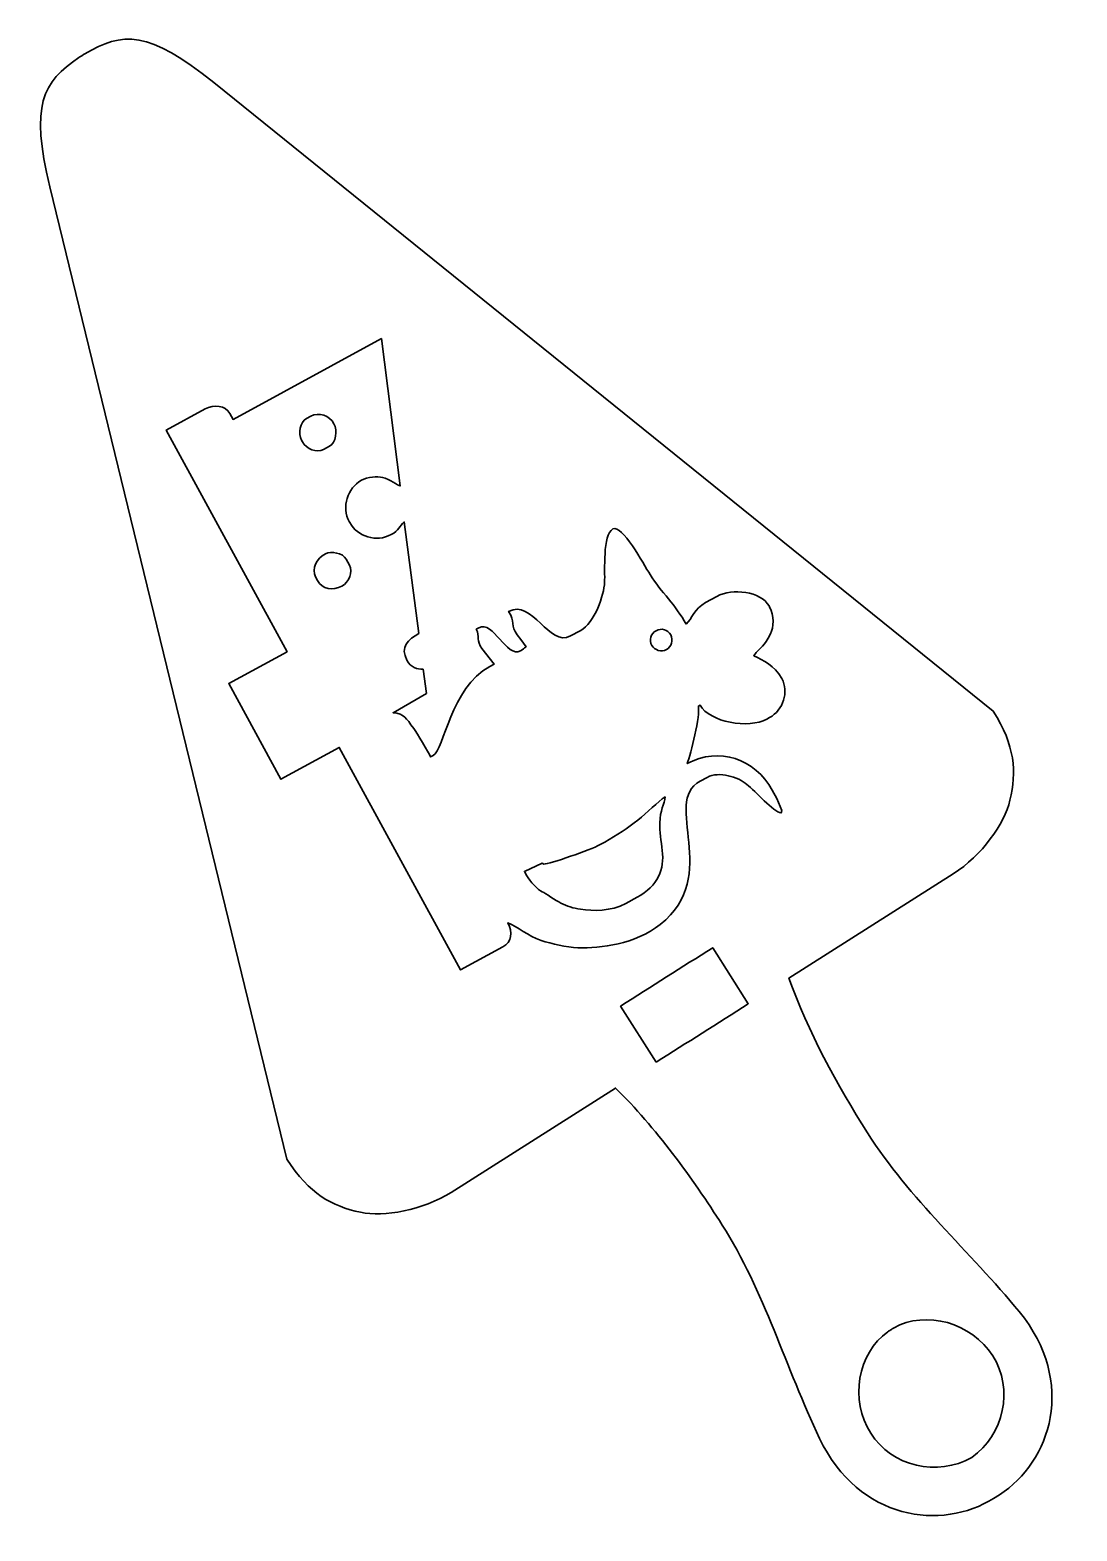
# Model space of a CAD drawing. Header units: millimetres. Extents: x -102 to 96, y -143 to 141.
import ezdxf

# ---------------------------------------------------------------- set-up
doc = ezdxf.new("R2010")
doc.units = ezdxf.units.MM
doc.header["$MEASUREMENT"] = 0
doc.layers.add('layer 1', color=7, linetype='Continuous')

msp = doc.modelspace()

# ---------------------------------------------------------------- linework, layer by layer
at = {"layer": 'layer 1', "color": 30, "lineweight": 35}
for points, knots in [([(-91.2946, 136.438), (-91.4119, 136.3793), (-92.2947, 135.8033), (-92.3931, 135.7409), (-92.3931, 135.7409), (-99.265, 131.1296), (-101.638, 126.7326), (-97.8859, 111.3369), (-97.8859, 111.3369), (-97.8859, 111.3369), (-53.0577, -72.605), (-53.0577, -72.605), (-53.0577, -72.605), (-48.9, -79.156), (-44.5679, -81.4636), (-39.1486, -82.6373), (-39.1486, -82.6373), (-34.7217, -83.5961), (-27.3967, -82.2754), (-22.0129, -78.8585), (-22.0129, -78.8585), (-22.0129, -78.8585), (9.0576, -59.139), (9.0576, -59.139), (9.0576, -59.139), (16.6275, -66.5713), (23.5782, -76.1216), (29.241, -85.0442), (29.241, -85.0442), (37.1523, -97.5093), (41.2919, -112.1062), (47.6245, -125.3858), (47.6245, -125.3858), (55.0483, -140.9536), (70.8164, -142.9064), (80.539, -136.7358), (80.539, -136.7358), (80.539, -136.7358), (81.6374, -136.0387), (81.6374, -136.0387), (81.6374, -136.0387), (91.36, -129.8681), (96.3057, -114.7688), (85.3795, -101.4239), (85.3795, -101.4239), (76.0593, -90.0405), (64.6136, -80.0805), (56.7023, -67.6154), (56.7023, -67.6154), (51.0395, -58.6928), (45.3568, -48.3377), (41.8543, -38.324), (41.8543, -38.324), (41.8543, -38.324), (72.9248, -18.6046), (72.9248, -18.6046), (72.9248, -18.6046), (78.3087, -15.1877), (82.6221, -9.1218), (83.6391, -4.708), (83.6391, -4.708), (84.8842, 0.6954), (84.6404, 5.5977), (80.4827, 12.1487), (80.4827, 12.1487), (80.4827, 12.1487), (-66.8741, 131.0191), (-66.8741, 131.0191), (-66.8741, 131.0191), (-79.2076, 140.9683), (-84.1967, 140.693), (-91.2946, 136.438)], [0, 0, 0, 0, 0.05263158, 0.05263158, 0.05263158, 0.05263158, 0.10526316, 0.10526316, 0.10526316, 0.10526316, 0.15789474, 0.15789474, 0.15789474, 0.15789474, 0.21052632, 0.21052632, 0.21052632, 0.21052632, 0.26315789, 0.26315789, 0.26315789, 0.26315789, 0.31578947, 0.31578947, 0.31578947, 0.31578947, 0.36842105, 0.36842105, 0.36842105, 0.36842105, 0.42105263, 0.42105263, 0.42105263, 0.42105263, 0.47368421, 0.47368421, 0.47368421, 0.47368421, 0.52631579, 0.52631579, 0.52631579, 0.52631579, 0.57894737, 0.57894737, 0.57894737, 0.57894737, 0.63157895, 0.63157895, 0.63157895, 0.63157895, 0.68421053, 0.68421053, 0.68421053, 0.68421053, 0.73684211, 0.73684211, 0.73684211, 0.73684211, 0.78947368, 0.78947368, 0.78947368, 0.78947368, 0.84210526, 0.84210526, 0.84210526, 0.84210526, 0.89473684, 0.89473684, 0.89473684, 0.89473684, 1, 1, 1, 1]), ([(22.422, 28.5667), (23.5721, 29.6602), (23.93, 31.5048), (26.0988, 32.6876), (26.0988, 32.6876), (26.0988, 32.6876), (28.2188, 33.8438), (28.2188, 33.8438), (28.2188, 33.8438), (31.1147, 35.4231), (36.5646, 34.835), (38.0917, 32.0348), (38.0917, 32.0348), (38.0917, 32.0348), (38.1807, 31.8717), (38.1807, 31.8717), (38.1807, 31.8717), (39.1209, 30.1477), (38.9518, 28.081), (38.3473, 26.757), (38.3473, 26.757), (37.2367, 24.3249), (36.4882, 24.4305), (35.1854, 22.6215), (35.1854, 22.6215), (37.0263, 21.6598), (39.0954, 20.8835), (40.4922, 18.3222), (40.4922, 18.3222), (41.8896, 15.76), (40.7829, 12.3452), (38.179, 10.9251), (38.179, 10.9251), (38.179, 10.9251), (37.6897, 10.6583), (37.6897, 10.6583), (37.6897, 10.6583), (34.1695, 8.7384), (26.8917, 10.0686), (25.0447, 13.2828), (25.0447, 13.2828), (25.0447, 13.2828), (24.7186, 13.1049), (24.7186, 13.1049), (24.7186, 13.1049), (25.1452, 11.3491), (23.2872, 4.0383), (22.6126, 2.2241), (22.6126, 2.2241), (28.6391, 5.5107), (35.4632, 3.1024), (38.6671, -2.7724), (38.6671, -2.7724), (38.6671, -2.7724), (39.5565, -4.4032), (39.5565, -4.4032), (39.5565, -4.4032), (39.5565, -4.4032), (40.5223, -6.6233), (40.5223, -6.6233), (40.5223, -6.6233), (40.5223, -6.6233), (40.3508, -7.1012), (40.3508, -7.1012), (40.3508, -7.1012), (38.947, -6.9837), (35.4676, -2.9243), (33.9181, -1.6961), (33.9181, -1.6961), (32.2231, -0.3526), (28.673, 0.8746), (26.363, -0.3852), (26.363, -0.3852), (26.363, -0.3852), (25.0584, -1.0967), (25.0584, -1.0967), (25.0584, -1.0967), (17.7087, -5.105), (29.2144, -18.9099), (17.5296, -28.1804), (17.5296, -28.1804), (12.6906, -32.0196), (6.2756, -32.6869), (1.9647, -32.5907), (1.9647, -32.5907), (-0.3027, -32.54), (-2.924, -31.8752), (-5.0208, -31.2051), (-5.0208, -31.2051), (-7.4963, -30.414), (-9.4634, -28.5976), (-11.3081, -27.9118), (-11.3081, -27.9118), (-10.344, -29.6797), (-10.5243, -31.5041), (-12.2276, -32.4331), (-12.2276, -32.4331), (-12.2276, -32.4331), (-20.2183, -36.791), (-20.2183, -36.791), (-20.2183, -36.791), (-20.2183, -36.791), (-43.1632, 5.2811), (-43.1632, 5.2811), (-43.1632, 5.2811), (-43.1632, 5.2811), (-54.1948, -0.7352), (-54.1948, -0.7352), (-54.1948, -0.7352), (-54.1948, -0.7352), (-64.0725, 17.3767), (-64.0725, 17.3767), (-64.0725, 17.3767), (-64.0725, 17.3767), (-53.0409, 23.393), (-53.0409, 23.393), (-53.0409, 23.393), (-53.0409, 23.393), (-75.8909, 65.2911), (-75.8909, 65.2911), (-75.8909, 65.2911), (-75.8909, 65.2911), (-68.5524, 69.2932), (-68.5524, 69.2932), (-68.5524, 69.2932), (-66.8684, 70.2116), (-64.6996, 69.9877), (-63.868, 68.4628), (-63.868, 68.4628), (-63.868, 68.4628), (-63.2455, 67.3213), (-63.2455, 67.3213), (-63.2455, 67.3213), (-63.2455, 67.3213), (-35.1963, 82.6185), (-35.1963, 82.6185), (-35.1963, 82.6185), (-35.1963, 82.6185), (-31.6463, 54.7314), (-31.6463, 54.7314), (-31.6463, 54.7314), (-32.0997, 54.7974), (-33.6227, 56.0109), (-34.986, 56.343), (-34.986, 56.343), (-35.9947, 56.5887), (-37.7875, 56.4514), (-38.9787, 55.8017), (-38.9787, 55.8017), (-41.6278, 54.357), (-42.7716, 50.7298), (-41.2771, 47.9895), (-41.2771, 47.9895), (-41.2771, 47.9895), (-41.1882, 47.8264), (-41.1882, 47.8264), (-41.1882, 47.8264), (-39.6963, 45.0908), (-36.1116, 44.0363), (-33.3759, 45.5283), (-33.3759, 45.5283), (-31.9009, 46.3327), (-31.7716, 47.1542), (-30.8852, 47.9445), (-30.8852, 47.9445), (-30.8852, 47.9445), (-28.1107, 26.8426), (-28.1107, 26.8426), (-28.1107, 26.8426), (-30.1632, 25.7602), (-31.7114, 24.2424), (-30.3684, 21.7798), (-30.3684, 21.7798), (-29.6288, 20.4236), (-28.4761, 20.0454), (-27.3148, 20.0601), (-27.3148, 20.0601), (-27.3148, 20.0601), (-26.6871, 15.5153), (-26.6871, 15.5153), (-26.6871, 15.5153), (-26.6871, 15.5153), (-32.9872, 11.8425), (-32.9872, 11.8425), (-32.9872, 11.8425), (-30.8371, 11.6421), (-30.6168, 10.8884), (-29.0954, 8.8888), (-29.0954, 8.8888), (-28.4708, 8.0679), (-26.3698, 4.361), (-25.8929, 3.4865), (-25.8929, 3.4865), (-25.8929, 3.4865), (-25.4037, 3.7534), (-25.4037, 3.7534), (-25.4037, 3.7534), (-23.3825, 4.8556), (-22.1367, 16.5369), (-14.6991, 20.5931), (-14.6991, 20.5931), (-14.6991, 20.5931), (-13.8837, 21.0378), (-13.8837, 21.0378), (-13.8837, 21.0378), (-13.8837, 21.0378), (-16.2191, 23.98), (-16.2191, 23.98), (-16.2191, 23.98), (-17.3121, 25.4634), (-16.5387, 26.2735), (-17.278, 27.6495), (-17.278, 27.6495), (-17.278, 27.6495), (-16.7887, 27.9163), (-16.7887, 27.9163), (-16.7887, 27.9163), (-14.0976, 29.384), (-11.5, 22.1263), (-8.9025, 23.5428), (-8.9025, 23.5428), (-8.3403, 23.8494), (-8.3368, 24.0078), (-7.8499, 24.3284), (-7.8499, 24.3284), (-7.8499, 24.3284), (-8.8466, 25.682), (-8.8466, 25.682), (-8.8466, 25.682), (-8.8466, 25.682), (-9.5313, 26.5773), (-9.5313, 26.5773), (-9.5313, 26.5773), (-10.8257, 28.3169), (-9.8696, 29.0609), (-11.146, 31.0036), (-11.146, 31.0036), (-6.6602, 33.4401), (-3.5378, 24.1413), (0.5558, 26.3738), (0.5558, 26.3738), (0.5558, 26.3738), (2.3496, 27.3521), (2.3496, 27.3521), (2.3496, 27.3521), (5.1694, 28.8899), (6.8856, 34.0718), (6.9955, 36.5274), (6.9955, 36.5274), (7.0891, 38.6178), (6.5836, 45.5291), (8.5626, 46.6084), (8.5626, 46.6084), (10.2978, 47.5547), (14.2902, 40.0234), (15.6037, 37.9662), (15.6037, 37.9662), (17.7221, 34.6484), (20.411, 32.254), (22.422, 28.5667)], [0, 0, 0, 0, 0.01515152, 0.01515152, 0.01515152, 0.01515152, 0.03030303, 0.03030303, 0.03030303, 0.03030303, 0.04545455, 0.04545455, 0.04545455, 0.04545455, 0.06060606, 0.06060606, 0.06060606, 0.06060606, 0.07575758, 0.07575758, 0.07575758, 0.07575758, 0.09090909, 0.09090909, 0.09090909, 0.09090909, 0.10606061, 0.10606061, 0.10606061, 0.10606061, 0.12121212, 0.12121212, 0.12121212, 0.12121212, 0.13636364, 0.13636364, 0.13636364, 0.13636364, 0.15151515, 0.15151515, 0.15151515, 0.15151515, 0.16666667, 0.16666667, 0.16666667, 0.16666667, 0.18181818, 0.18181818, 0.18181818, 0.18181818, 0.1969697, 0.1969697, 0.1969697, 0.1969697, 0.21212121, 0.21212121, 0.21212121, 0.21212121, 0.22727273, 0.22727273, 0.22727273, 0.22727273, 0.24242424, 0.24242424, 0.24242424, 0.24242424, 0.25757576, 0.25757576, 0.25757576, 0.25757576, 0.27272727, 0.27272727, 0.27272727, 0.27272727, 0.28787879, 0.28787879, 0.28787879, 0.28787879, 0.3030303, 0.3030303, 0.3030303, 0.3030303, 0.31818182, 0.31818182, 0.31818182, 0.31818182, 0.33333333, 0.33333333, 0.33333333, 0.33333333, 0.34848485, 0.34848485, 0.34848485, 0.34848485, 0.36363636, 0.36363636, 0.36363636, 0.36363636, 0.37878788, 0.37878788, 0.37878788, 0.37878788, 0.39393939, 0.39393939, 0.39393939, 0.39393939, 0.40909091, 0.40909091, 0.40909091, 0.40909091, 0.42424242, 0.42424242, 0.42424242, 0.42424242, 0.43939394, 0.43939394, 0.43939394, 0.43939394, 0.45454545, 0.45454545, 0.45454545, 0.45454545, 0.46969697, 0.46969697, 0.46969697, 0.46969697, 0.48484848, 0.48484848, 0.48484848, 0.48484848, 0.5, 0.5, 0.5, 0.5, 0.51515152, 0.51515152, 0.51515152, 0.51515152, 0.53030303, 0.53030303, 0.53030303, 0.53030303, 0.54545455, 0.54545455, 0.54545455, 0.54545455, 0.56060606, 0.56060606, 0.56060606, 0.56060606, 0.57575758, 0.57575758, 0.57575758, 0.57575758, 0.59090909, 0.59090909, 0.59090909, 0.59090909, 0.60606061, 0.60606061, 0.60606061, 0.60606061, 0.62121212, 0.62121212, 0.62121212, 0.62121212, 0.63636364, 0.63636364, 0.63636364, 0.63636364, 0.65151515, 0.65151515, 0.65151515, 0.65151515, 0.66666667, 0.66666667, 0.66666667, 0.66666667, 0.68181818, 0.68181818, 0.68181818, 0.68181818, 0.6969697, 0.6969697, 0.6969697, 0.6969697, 0.71212121, 0.71212121, 0.71212121, 0.71212121, 0.72727273, 0.72727273, 0.72727273, 0.72727273, 0.74242424, 0.74242424, 0.74242424, 0.74242424, 0.75757576, 0.75757576, 0.75757576, 0.75757576, 0.77272727, 0.77272727, 0.77272727, 0.77272727, 0.78787879, 0.78787879, 0.78787879, 0.78787879, 0.8030303, 0.8030303, 0.8030303, 0.8030303, 0.81818182, 0.81818182, 0.81818182, 0.81818182, 0.83333333, 0.83333333, 0.83333333, 0.83333333, 0.84848485, 0.84848485, 0.84848485, 0.84848485, 0.86363636, 0.86363636, 0.86363636, 0.86363636, 0.87878788, 0.87878788, 0.87878788, 0.87878788, 0.89393939, 0.89393939, 0.89393939, 0.89393939, 0.90909091, 0.90909091, 0.90909091, 0.90909091, 0.92424242, 0.92424242, 0.92424242, 0.92424242, 0.93939394, 0.93939394, 0.93939394, 0.93939394, 0.95454545, 0.95454545, 0.95454545, 0.95454545, 0.96969697, 0.96969697, 0.96969697, 0.96969697, 1, 1, 1, 1]), ([(-46.1681, 61.6132), (-46.1681, 61.6132), (-45.0266, 62.2357), (-45.0266, 62.2357), (-45.0266, 62.2357), (-43.7478, 62.9331), (-43.4582, 65.1792), (-44.1813, 66.505), (-44.1813, 66.505), (-45.0082, 68.0213), (-47.0111, 68.77), (-48.5544, 67.9284), (-48.5544, 67.9284), (-48.5544, 67.9284), (-49.3697, 67.4837), (-49.3697, 67.4837), (-49.3697, 67.4837), (-50.6189, 66.8024), (-51.0215, 64.693), (-50.304, 63.3774), (-50.304, 63.3774), (-50.304, 63.3774), (-50.1261, 63.0513), (-50.1261, 63.0513), (-50.1261, 63.0513), (-49.4087, 61.7357), (-47.4173, 60.9319), (-46.1681, 61.6132)], [0, 0, 0, 0, 0.125, 0.125, 0.125, 0.125, 0.25, 0.25, 0.25, 0.25, 0.375, 0.375, 0.375, 0.375, 0.5, 0.5, 0.5, 0.5, 0.625, 0.625, 0.625, 0.625, 0.75, 0.75, 0.75, 0.75, 1, 1, 1, 1]), ([(-47.6376, 37.5388), (-47.6376, 37.5388), (-47.2819, 36.8865), (-47.2819, 36.8865), (-47.2819, 36.8865), (-46.3592, 35.1946), (-44.3921, 34.8658), (-42.6716, 35.8041), (-42.6716, 35.8041), (-41.348, 36.526), (-40.549, 38.5073), (-41.2333, 39.7621), (-41.2333, 39.7621), (-41.2333, 39.7621), (-41.8558, 40.9036), (-41.8558, 40.9036), (-41.8558, 40.9036), (-42.4733, 42.0358), (-44.7508, 42.4984), (-45.7991, 41.9266), (-45.7991, 41.9266), (-47.4644, 41.0185), (-48.4724, 39.0693), (-47.6376, 37.5388)], [0, 0, 0, 0, 0.14285714, 0.14285714, 0.14285714, 0.14285714, 0.28571429, 0.28571429, 0.28571429, 0.28571429, 0.42857143, 0.42857143, 0.42857143, 0.42857143, 0.57142857, 0.57142857, 0.57142857, 0.57142857, 0.71428571, 0.71428571, 0.71428571, 0.71428571, 1, 1, 1, 1]), ([(18.6859, 23.7787), (19.6061, 24.2805), (20.0279, 25.5853), (19.5014, 26.5507), (19.5014, 26.5507), (18.9433, 27.5741), (17.7528, 27.9244), (16.7293, 27.3662), (16.7293, 27.3662), (15.7151, 26.8131), (15.3892, 25.5559), (15.9137, 24.5941), (15.9137, 24.5941), (16.4402, 23.6287), (17.7656, 23.2768), (18.6859, 23.7787)], [0, 0, 0, 0, 0.2, 0.2, 0.2, 0.2, 0.4, 0.4, 0.4, 0.4, 0.6, 0.6, 0.6, 0.6, 1, 1, 1, 1]), ([(-4.4732, -16.7792), (-4.4732, -16.7792), (-4.7975, -16.5783), (-4.7975, -16.5783), (-4.7975, -16.5783), (-4.7975, -16.5783), (-8.1646, -18.1576), (-8.1646, -18.1576), (-8.1646, -18.1576), (-8.1646, -18.1576), (-7.7199, -18.973), (-7.7199, -18.973), (-7.7199, -18.973), (-7.176, -19.9703), (-5.5154, -21.7553), (-4.7849, -22.0269), (-4.7849, -22.0269), (-4.2653, -22.2201), (-2.1575, -23.7297), (-1.3029, -24.1521), (-1.3029, -24.1521), (-0.0965, -24.7483), (1.0866, -25.122), (2.4585, -25.328), (2.4585, -25.328), (4.8067, -25.6805), (8.1703, -25.7517), (11.0029, -24.2068), (11.0029, -24.2068), (11.0029, -24.2068), (13.123, -23.0507), (13.123, -23.0507), (13.123, -23.0507), (17.1284, -20.8662), (18.3406, -17.7691), (17.8977, -14.1871), (17.8977, -14.1871), (17.6904, -12.511), (17.3764, -10.5679), (17.4205, -8.9811), (17.4205, -8.9811), (17.4863, -6.6095), (18.3049, -5.468), (18.4316, -4.076), (18.4316, -4.076), (17.0654, -4.9756), (15.0131, -7.0923), (13.2857, -8.4493), (13.2857, -8.4493), (11.4148, -9.919), (9.3189, -11.3731), (7.0161, -12.6289), (7.0161, -12.6289), (7.0161, -12.6289), (6.0376, -13.1626), (6.0376, -13.1626), (6.0376, -13.1626), (4.5061, -13.9979), (-3.6254, -16.8353), (-4.4732, -16.7792)], [0, 0, 0, 0, 0.0625, 0.0625, 0.0625, 0.0625, 0.125, 0.125, 0.125, 0.125, 0.1875, 0.1875, 0.1875, 0.1875, 0.25, 0.25, 0.25, 0.25, 0.3125, 0.3125, 0.3125, 0.3125, 0.375, 0.375, 0.375, 0.375, 0.4375, 0.4375, 0.4375, 0.4375, 0.5, 0.5, 0.5, 0.5, 0.5625, 0.5625, 0.5625, 0.5625, 0.625, 0.625, 0.625, 0.625, 0.6875, 0.6875, 0.6875, 0.6875, 0.75, 0.75, 0.75, 0.75, 0.8125, 0.8125, 0.8125, 0.8125, 0.875, 0.875, 0.875, 0.875, 1, 1, 1, 1]), ([(16.7468, -54.259), (16.7468, -54.259), (10.0133, -43.6494), (10.0133, -43.6494), (10.0133, -43.6494), (15.8194, -39.9645), (21.6256, -36.2795), (27.4316, -32.5946), (27.4316, -32.5946), (27.4316, -32.5946), (34.1652, -43.2041), (34.1652, -43.2041), (34.1652, -43.2041), (28.3591, -46.889), (22.5529, -50.574), (16.7468, -54.259)], [0, 0, 0, 0, 0.2, 0.2, 0.2, 0.2, 0.4, 0.4, 0.4, 0.4, 0.6, 0.6, 0.6, 0.6, 1, 1, 1, 1]), ([(57.3134, -124.42), (53.3446, -118.1666), (54.7893, -109.2847), (60.5431, -105.2298), (60.5431, -105.2298), (60.5431, -105.2298), (60.544, -105.2312), (60.544, -105.2312), (60.544, -105.2312), (60.721, -105.1079), (60.901, -104.9872), (61.0842, -104.8694), (61.0842, -104.8694), (61.0842, -104.8694), (61.085, -104.8689), (61.085, -104.8689), (61.085, -104.8689), (61.2696, -104.7532), (61.4555, -104.6417), (61.6425, -104.534), (61.6425, -104.534), (61.6425, -104.534), (61.6416, -104.5327), (61.6416, -104.5327), (61.6416, -104.5327), (67.7602, -101.0526), (76.4121, -103.5264), (80.3809, -109.7798), (80.3809, -109.7798), (84.3774, -116.0768), (82.4836, -124.7299), (76.4021, -129.0038), (76.4021, -129.0038), (69.9459, -132.6872), (61.3099, -130.717), (57.3134, -124.42)], [0, 0, 0, 0, 0.1, 0.1, 0.1, 0.1, 0.2, 0.2, 0.2, 0.2, 0.3, 0.3, 0.3, 0.3, 0.4, 0.4, 0.4, 0.4, 0.5, 0.5, 0.5, 0.5, 0.6, 0.6, 0.6, 0.6, 0.7, 0.7, 0.7, 0.7, 0.8, 0.8, 0.8, 0.8, 1, 1, 1, 1])]:
    msp.add_open_spline(points, degree=3, knots=knots, dxfattribs=at)

doc.saveas('drawing.dxf')
